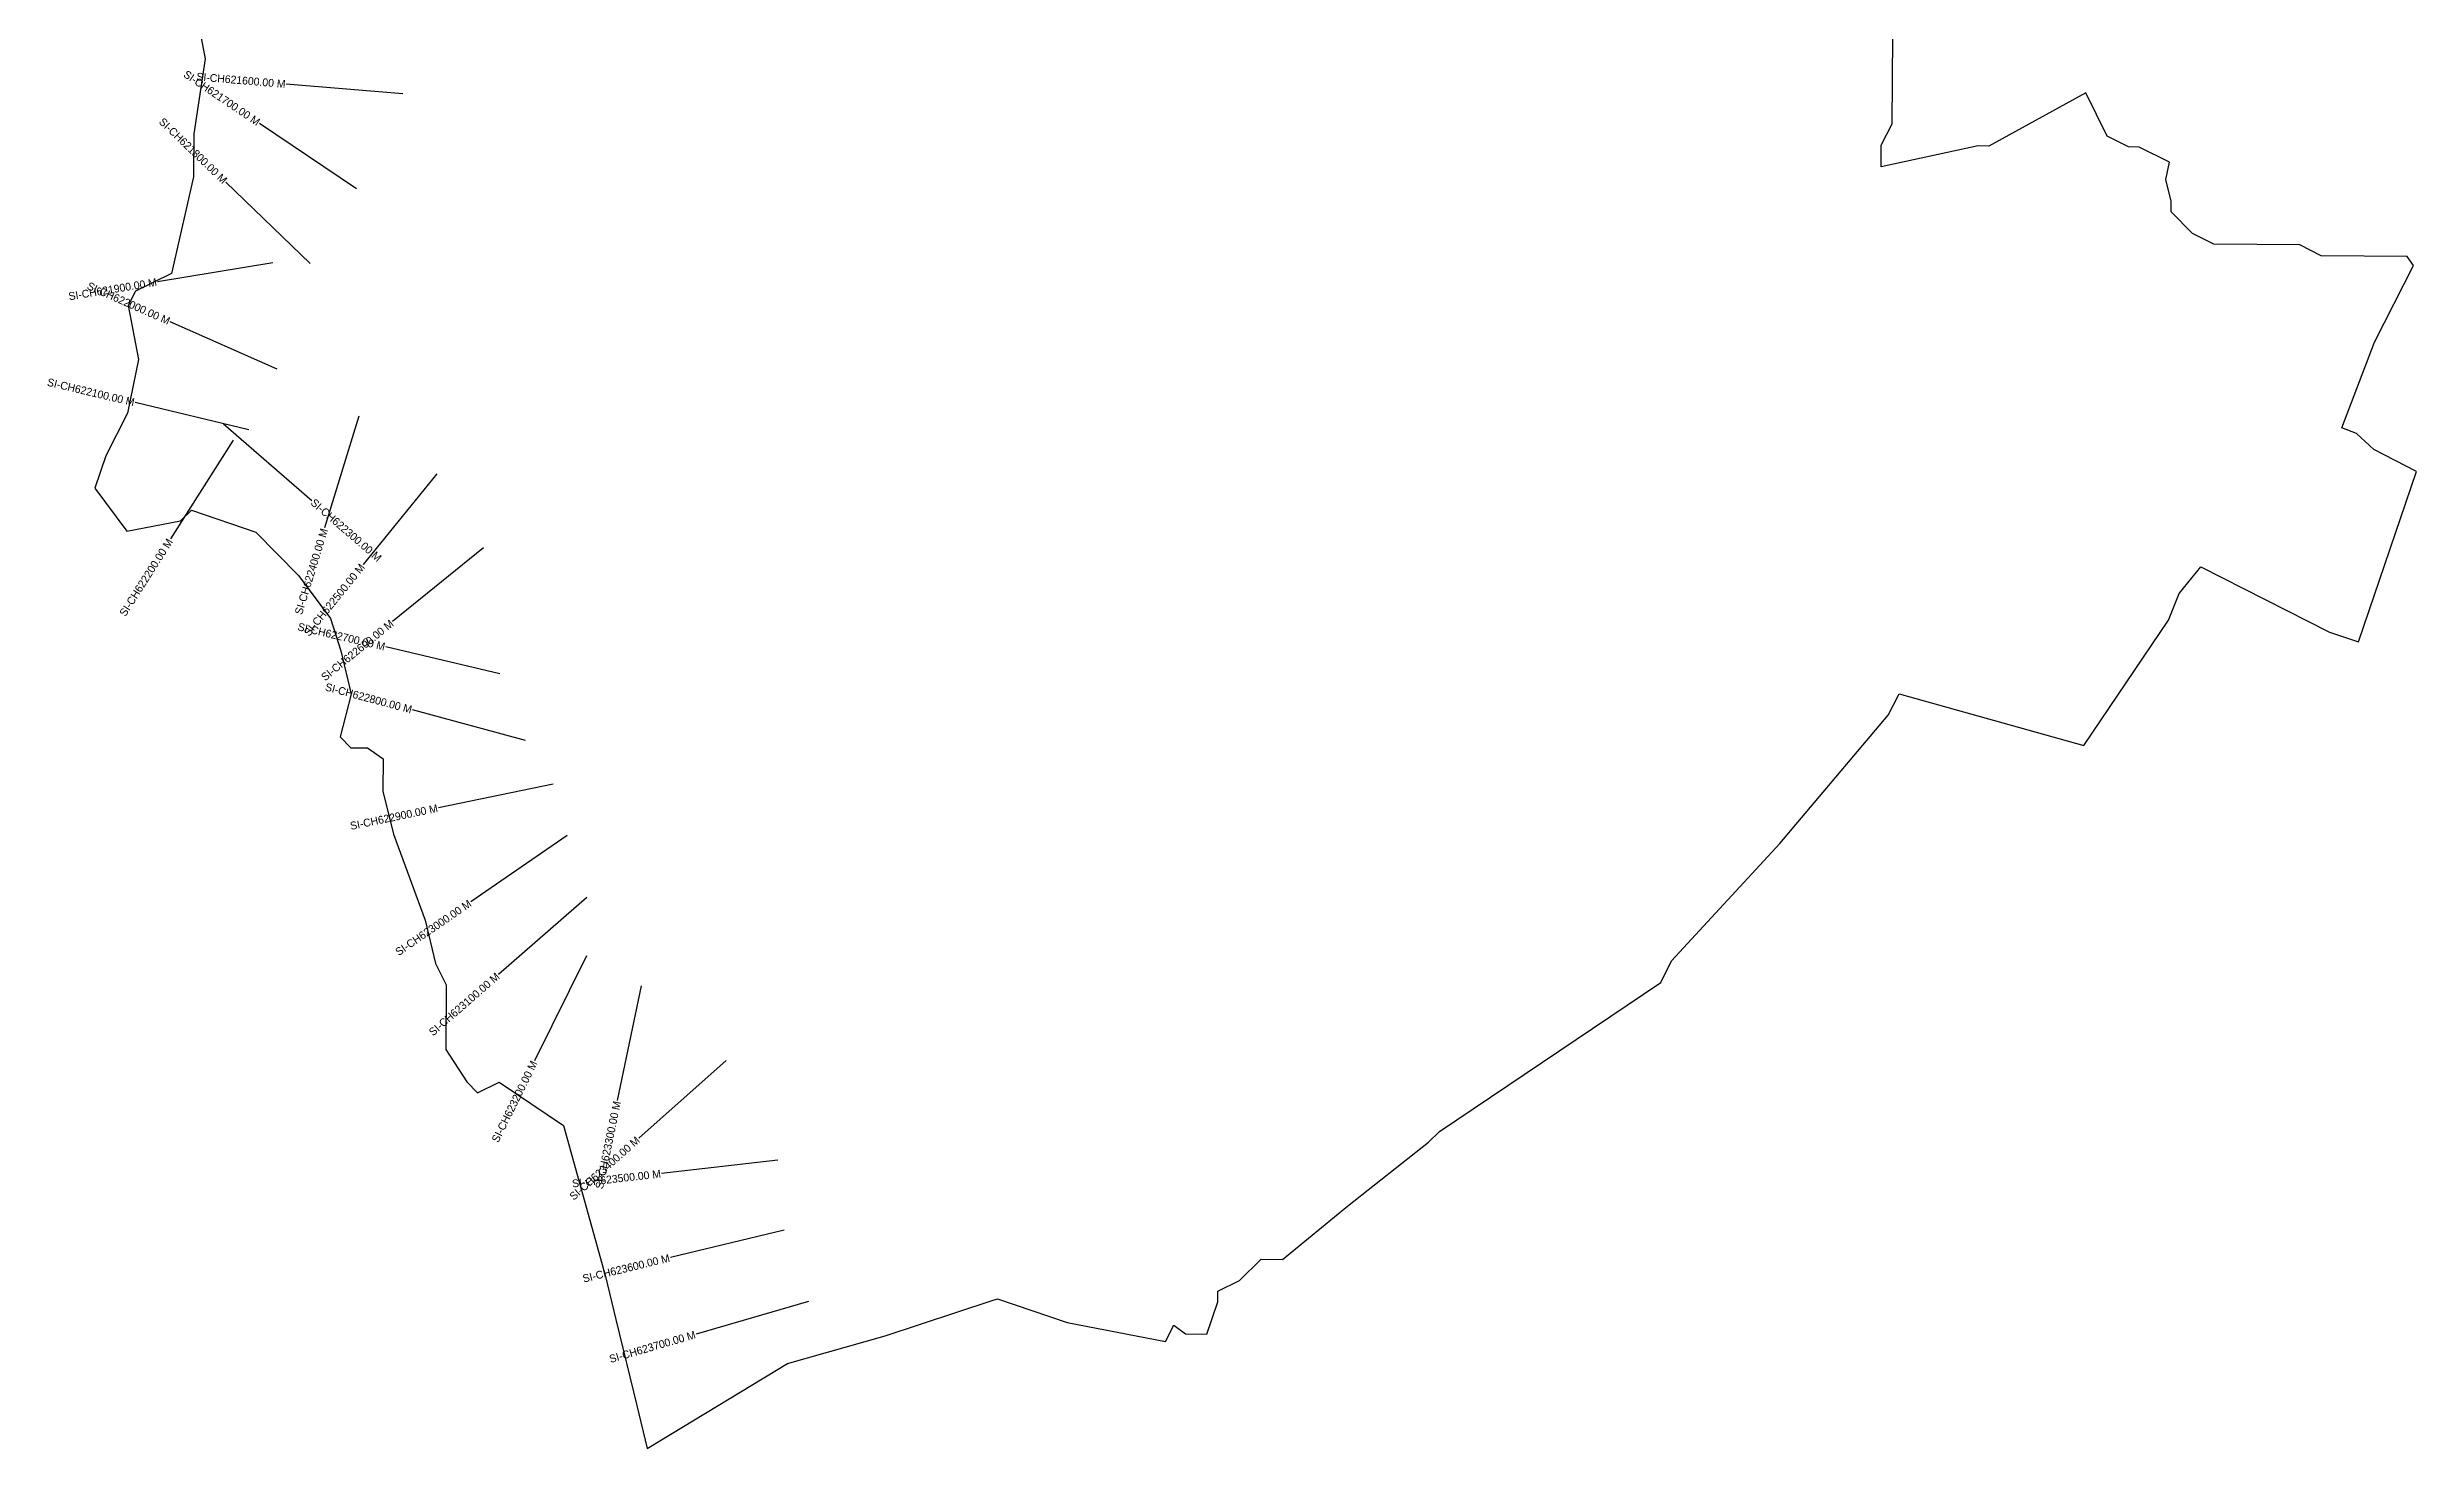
# Model space of a CAD drawing. Header units: metres. Extents: x 324413 to 327549, y 1815335 to 1818621.
# Drawn here: x 324512 to 327549, y 1815335 to 1817131 of the extents above; entities that cross this region are included whole.
import ezdxf
from ezdxf.enums import TextEntityAlignment as Align

# ---------------------------------------------------------------- set-up
doc = ezdxf.new("R2010")
doc.units = ezdxf.units.M
for name, color, linetype in [('CS', 134, 'Continuous'), ('CSMark', 6, 'Continuous'), ('VILLAGE BOUNDRY', 10, 'Continuous')]:
    doc.layers.add(name, color=color, linetype=linetype)

msp = doc.modelspace()

# ---------------------------------------------------------------- linework, layer by layer
at = {"layer": 'CS'}
for p, q in [((324967.9, 1817070.9), (324818.4, 1817083.5)), ((324908.3, 1816949.2), (324784, 1817033.1)), ((324849, 1816853.7), (324740.9, 1816957.7)), ((324801.3, 1816854.3), (324653.2, 1816830)), ((324806.6, 1816718), (324669.5, 1816778.9)), ((324770.5, 1816640.5), (324624.6, 1816675.3)), ((324737.8, 1816648.3), (324851.2, 1816550.1)), ((324911.4, 1816658.1), (324867.5, 1816514.7)), ((324750.4, 1816627.2), (324669.9, 1816500.6)), ((325011.4, 1816584.2), (324916.8, 1816467.8)), ((325071.1, 1816489.2), (324954.6, 1816394.7)), ((325091.9, 1816327.9), (324945.9, 1816362.2)), ((325125, 1816242.4), (324980.2, 1816281.5)), ((325160.3, 1816186.3), (325013.4, 1816156)), ((325178.4, 1816120.5), (325054.8, 1816035.4)), ((325203.5, 1816041.2), (325090.3, 1815942.6)), ((325203.2, 1815966.4), (325136.7, 1815831.9)), ((325273.1, 1815927.8), (325242.7, 1815781)), ((325382.3, 1815832.2), (325270.1, 1815732.8)), ((325448.6, 1815704.4), (325299.5, 1815687.4)), ((325456.5, 1815614.9), (325310.7, 1815579.6)), ((325487.6, 1815523.5), (325343.6, 1815481.6))]:
    msp.add_line(p, q, dxfattribs=at)
at = {"layer": 'VILLAGE BOUNDRY', "flags": 128}
msp.add_lwpolyline([(324701, 1817185), (324714.3, 1817116), (324699.9, 1817019.7), (324699.6, 1816964.6), (324671.2, 1816840.8), (324625.1, 1816818.1), (324615.8, 1816799.8), (324629.1, 1816730.8), (324614.9, 1816662), (324586.9, 1816607.1), (324572.8, 1816565.9), (324613.8, 1816510.5), (324682.8, 1816523.8), (324696.7, 1816537.5), (324779.2, 1816509.4), (324833.9, 1816453.9), (324874.9, 1816398.5), (324888.4, 1816357.1), (324901.7, 1816301.9), (324887.6, 1816246.9), (324901.3, 1816233), (324922.7, 1816232.8), (324942.5, 1816218.9), (324942.2, 1816177.6), (324955.7, 1816122.4), (324996.3, 1816011.9), (325009.6, 1815956.7), (325023.3, 1815929), (325022.7, 1815846.4), (325049.9, 1815804.9), (325063.7, 1815791), (325091.3, 1815804.6), (325173.6, 1815748.9), (325227.4, 1815555.6), (325240.8, 1815500.5), (325267.6, 1815390.1), (325281, 1815334.9), (325460.9, 1815443.8), (325586, 1815479.5), (325723.2, 1815524.8), (325730.1, 1815527), (325819.5, 1815496.6), (325945.2, 1815472), (325955.9, 1815493.1), (325970.9, 1815481.8), (325998.5, 1815481.6), (326012.5, 1815522.8), (326012.6, 1815536.6), (326040.3, 1815550.2), (326068, 1815577.5), (326095.5, 1815577.4), (326178.7, 1815645.7), (326282.6, 1815727.7), (326296.4, 1815741.4), (326580.2, 1815932.3), (326594.1, 1815959.8), (326732.9, 1816110.4), (326871.8, 1816274.8), (326885.8, 1816302.3), (327122.4, 1816236.1), (327230.8, 1816396.4), (327244.8, 1816430.7), (327272.6, 1816465), (327437.4, 1816381.2), (327474.4, 1816368.6), (327549, 1816587.1), (327494.1, 1816615.1), (327471.8, 1816635.7), (327453, 1816642.9), (327495, 1816752.8), (327544.9, 1816850.9), (327537.1, 1816862.8), (327426.9, 1816863.5), (327399.4, 1816877.5), (327289.2, 1816878.2), (327261.8, 1816892.2), (327234.4, 1816919.9), (327234.5, 1816933.7), (327227.8, 1816961.3), (327232.1, 1816983.3), (327193.6, 1817002.9), (327179.8, 1817003), (327152.4, 1817016.9), (327125.2, 1817072.2), (327000.7, 1817004.2), (326987, 1817004.3), (326862.8, 1816977.6), (326862.9, 1817005.1), (326876.9, 1817032.6), (326878.4, 1817257.9)], dxfattribs=at)

# ---------------------------------------------------------------- texts
at = {"layer": 'CSMark'}
for s, rotation, p in [('SI-CH621700.00 M', 325.9762, (324783.2, 1817033.7)), ('SI-CH621600.00 M', 355.1673, (324817.4, 1817083.6)), ('SI-CH621800.00 M', 316.1057, (324740.2, 1816958.4)), ('SI-CH621900.00 M', 9.3144, (324652.3, 1816829.9)), ('SI-CH622000.00 M', 336.0219, (324668.6, 1816779.3)), ('SI-CH622100.00 M', 346.5998, (324623.6, 1816675.5)), ('SI-CH622400.00 M', 73.0016, (324867.2, 1816513.7)), ('SI-CH622200.00 M', 57.5466, (324669.4, 1816499.7)), ('SI-CH622500.00 M', 50.8727, (324916.1, 1816467)), ('SI-CH622700.00 M', 346.7883, (324944.9, 1816362.4)), ('SI-CH622600.00 M', 39.0679, (324953.9, 1816394)), ('SI-CH622800.00 M', 344.9233, (324979.2, 1816281.7)), ('SI-CH622900.00 M', 11.6749, (325012.4, 1816155.8)), ('SI-CH623000.00 M', 34.525, (325054, 1816034.9)), ('SI-CH623100.00 M', 41.0534, (325089.6, 1815942)), ('SI-CH623200.00 M', 63.6916, (325136.3, 1815831)), ('SI-CH623300.00 M', 78.2948, (325242.5, 1815780)), ('SI-CH623400.00 M', 41.5367, (325269.3, 1815732.1)), ('SI-CH623500.00 M', 6.4741, (325298.5, 1815687.3)), ('SI-CH623600.00 M', 13.5961, (325309.7, 1815579.4)), ('SI-CH623700.00 M', 16.2227, (325342.6, 1815481.3))]:
    msp.add_text(s, height=10, rotation=rotation, dxfattribs=at).set_placement(p, align=Align.MIDDLE_RIGHT)
msp.add_text('SI-CH622300.00 M', height=10, rotation=319.1004, dxfattribs=at).set_placement((324851.9, 1816549.4), align=Align.MIDDLE_LEFT)

doc.saveas('drawing.dxf')
